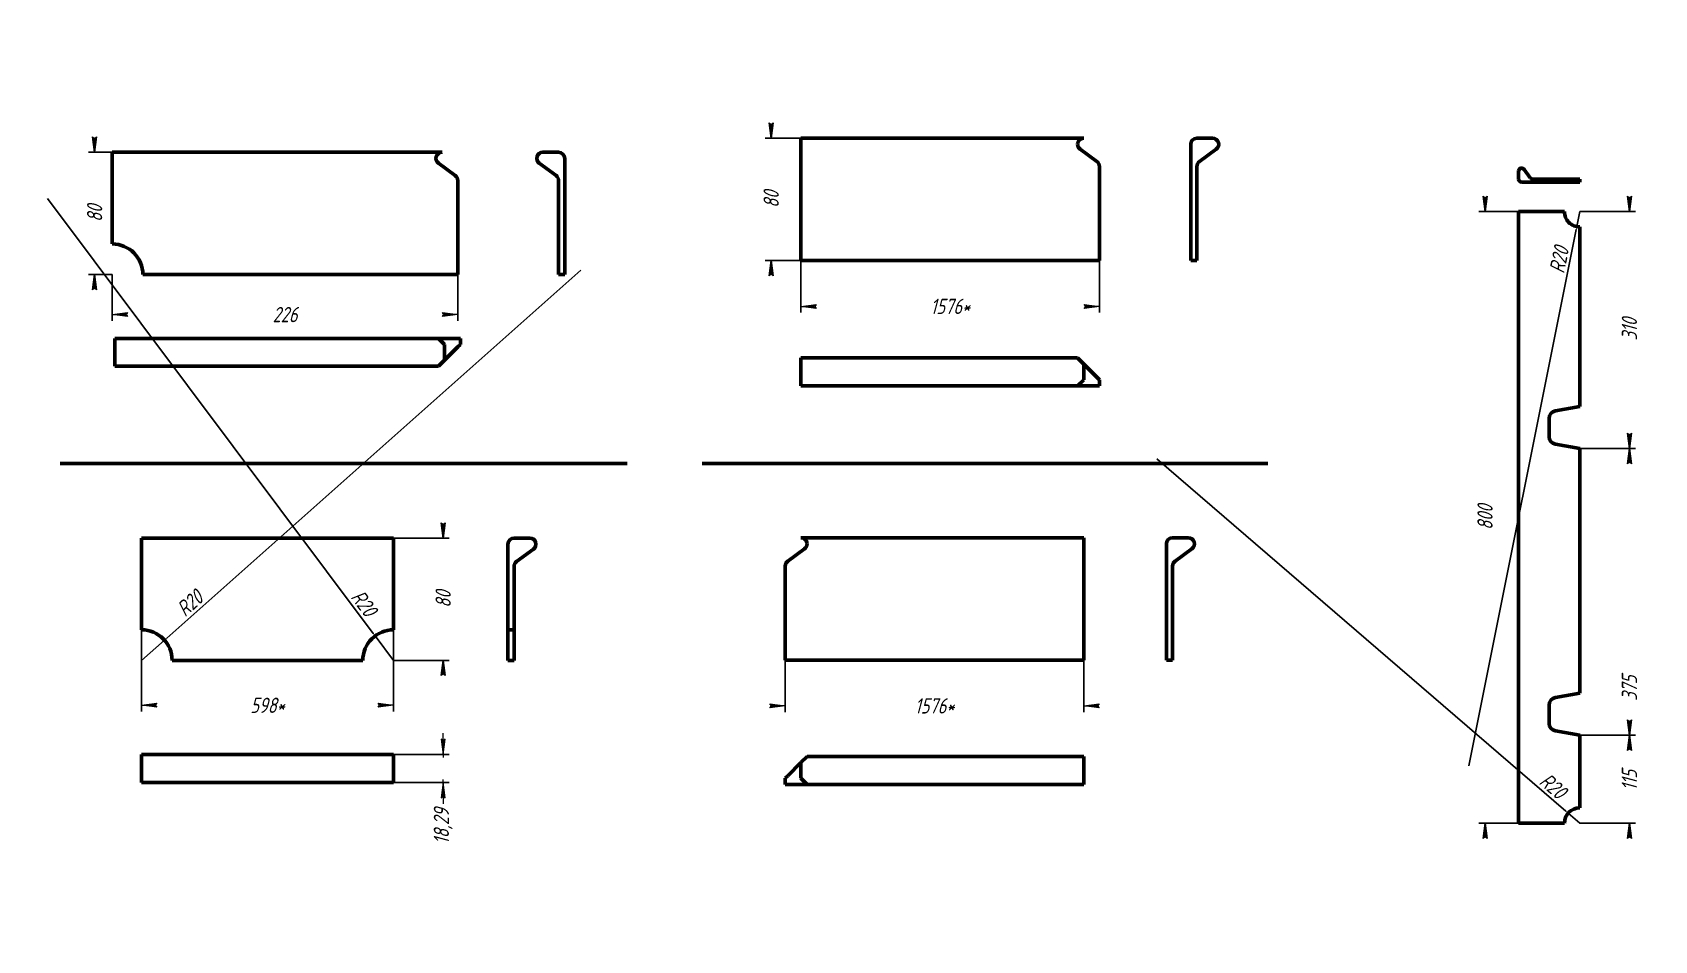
# Model space of a CAD drawing. Header units: millimetres. Extents: x 0 to 7350, y -239 to 297.
# Drawn here: x 3161 to 3691, y 0 to 297 of the extents above; entities that cross this region are included whole.
import ezdxf

# ---------------------------------------------------------------- set-up
doc = ezdxf.new("R2010")
doc.units = ezdxf.units.MM
doc.linetypes.add('K5LT_BASIC', pattern=[0])
doc.linetypes.add('K5LT_THIN', pattern=[0])
doc.layers.add('Системный слой', color=7, linetype='Continuous')
doc.layers.add('Системный слой (1)', color=7, linetype='Continuous', true_color=0x909090)
doc.styles.add('KDIMTEXTSTYLE', font='GOST_AU.SHX', dxfattribs={"width": 0.96, "oblique": 15, "height": 5})
doc.dimstyles.new('KDIMSTYLE (0.25)', dxfattribs={"dimtxt": 5, "dimasz": 1, "dimexe": 2, "dimexo": 0, "dimgap": 1, "dimtad": 1, "dimlfac": 4, "dimtxsty": 'KDIMTEXTSTYLE', "dimsah": 1, "dimcen": 0, "dimdle": 1, "dimadec": 0, "dimazin": 0, "dimtfac": 0.667, "dimtmove": 0, "dimatfit": 3, "dimfxl": 1, "dimtvp": 1, "dimtolj": 1, "dimtzin": 0, "dimarcsym": 0})
doc.dimstyles.new('KDIMSTYLE (0.50)', dxfattribs={"dimtxt": 5, "dimasz": 1, "dimexe": 2, "dimexo": 0, "dimgap": 1, "dimtad": 1, "dimlfac": 2, "dimtxsty": 'KDIMTEXTSTYLE', "dimsah": 1, "dimcen": 0, "dimdle": 1, "dimadec": 0, "dimazin": 0, "dimtfac": 0.667, "dimtmove": 0, "dimatfit": 3, "dimfxl": 1, "dimtvp": 1, "dimtolj": 1, "dimtzin": 0, "dimarcsym": 0})

# ---------------------------------------------------------------- blocks, each defined once
blk = doc.blocks.new('KDIMARROW_01')
at = {"layer": 'Системный слой'}
blk.add_hatch(color=0, dxfattribs=at).paths.add_polyline_path([(0, 0), (-5, 0.658262491226197), (-4.5, 5.51091059616309e-16), (-5, -0.6582624912261956)])
at = {"layer": 'Системный слой', "color": 0, "linetype": 'K5LT_THIN', "lineweight": 18}
for p, q in [((-4.5, 5.51091059616309e-16), (-5, 0.658262491226197)), ((-5, 0.658262491226197), (0, 0)), ((0, 0), (-5, -0.6582624912261956)), ((-5, -0.6582624912261956), (-4.5, 5.51091059616309e-16))]:
    blk.add_line(p, q, dxfattribs=at)
at = {"layer": 'Системный слой (1)', "color": 0, "linetype": 'K5LT_THIN', "lineweight": 18}
blk.add_line((0, 0), (-1, 0), dxfattribs=at)
blk = doc.blocks.new('KDIMARROW_02')
at = {"layer": 'Системный слой'}
blk.add_hatch(color=0, dxfattribs=at).paths.add_polyline_path([(4.5, -5.51091059616309e-16), (5, 0.6582624912261956), (0, 0), (5, -0.658262491226197)])
at = {"layer": 'Системный слой', "color": 0, "linetype": 'K5LT_THIN', "lineweight": 18}
for p, q in [((5, 0.6582624912261956), (0, 0)), ((0, 0), (5, -0.658262491226197)), ((0, 0), (7, -8.572527594031472e-16)), ((4.5, -5.51091059616309e-16), (5, 0.6582624912261956)), ((5, -0.658262491226197), (4.5, -5.51091059616309e-16))]:
    blk.add_line(p, q, dxfattribs=at)
at = {"layer": 'Системный слой (1)', "color": 0, "linetype": 'K5LT_THIN', "lineweight": 18}
blk.add_line((0, 0), (-1, 0), dxfattribs=at)

msp = doc.modelspace()

# ---------------------------------------------------------------- linework, layer by layer
at = {"layer": 'Системный слой (1)', "color": 5, "linetype": 'K5LT_BASIC', "lineweight": 60, "true_color": 0x0000ff}
for p, q in [((3412.158054058219, 260.4108506912091), (3412.158054058219, 262.4108506912091)), ((3504.675305714085, 262.4108506912091), (3412.158054058219, 262.4108506912091)), ((3412.158054058219, 222.4108506912091), (3412.158054058219, 260.4108506912091)), ((3539.67530571405, 260.4108506912091), (3539.67530571405, 258.795769605267)), ((3541.67530571405, 262.4108506912091), (3546.819814021596, 262.4108506912091)), ((3294.737981465499, 257.8127098591721), (3186.882489773112, 257.8127098591721)), ((3186.882489773112, 257.8127098591721), (3186.882489773112, 254.1976287731874)), ((3332.88248977308, 257.8127098591721), (3327.737981465533, 257.8127098591721)), ((3334.88248977308, 255.8127098591721), (3334.88248977308, 254.1976287732297)), ((3503.49568158509, 258.795769605267), (3508.999438150637, 254.7759317772221)), ((3539.67530571405, 258.795769605267), (3539.67530571405, 254.7759317772221)), ((3539.67530571405, 254.7759317772221), (3539.67530571405, 253.1608506912519)), ((3542.495681585061, 254.7759317771939), (3547.999438150586, 258.7957696052244)), ((3186.882489773112, 254.1976287731874), (3186.882489773112, 250.1777909451569)), ((3186.882489773112, 250.1777909451569), (3186.882489773112, 248.5627098591721)), ((3299.062113902185, 250.1777909451569), (3293.558357336682, 254.1976287731874)), ((3332.062113902069, 250.1777909451569), (3326.558357336544, 254.1976287731874)), ((3334.88248977308, 254.1976287732297), (3334.88248977308, 250.1777909452277)), ((3334.88248977308, 250.1777909452277), (3334.88248977308, 248.5627098592146)), ((3509.819814021625, 253.1608506912519), (3509.819814021637, 222.4108506912091)), ((3539.67530571405, 253.1608506912519), (3539.67530571405, 222.4108506912091)), ((3541.67530571405, 222.4108506912091), (3541.67530571405, 253.1608506912091)), ((3646.905516797059, 251.6275896999002), (3646.905516797059, 249.0553355461272)), ((3646.905516797059, 251.6275896999002), (3646.905516797059, 249.0553355461272)), ((3646.905516797059, 251.6275896999002), (3646.905516797059, 249.0553355461272)), ((3646.905516797059, 251.6275896999002), (3646.905516797059, 249.0553355461272)), ((3646.905516797059, 251.6275896999002), (3646.905516797059, 249.0553355461272)), ((3646.905516797059, 251.6275896999002), (3646.905516797059, 249.0553355461272)), ((3646.905516797059, 251.6275896999002), (3646.905516797059, 249.0553355461272)), ((3646.905516797059, 251.6275896999002), (3646.905516797059, 249.0553355461272)), ((3646.905516797059, 251.6275896999002), (3646.905516797059, 249.0553355461272)), ((3646.905516797059, 251.6275896999002), (3646.905516797059, 249.0553355461272)), ((3646.905516797059, 251.6275896999002), (3646.905516797059, 249.0553355461272)), ((3646.905516797059, 251.6275896999002), (3646.905516797059, 249.0553355461272)), ((3650.722976254066, 249.4655234816325), (3648.713057340051, 252.2174017643949)), ((3650.722976254066, 249.4655234816325), (3648.713057340051, 252.2174017643949)), ((3650.722976254066, 249.4655234816325), (3648.713057340051, 252.2174017643949)), ((3650.722976254066, 249.4655234816325), (3648.713057340051, 252.2174017643949)), ((3650.722976254066, 249.4655234816325), (3648.713057340051, 252.2174017643949)), ((3650.722976254066, 249.4655234816325), (3648.713057340051, 252.2174017643949)), ((3650.722976254066, 249.4655234816325), (3648.713057340051, 252.2174017643949)), ((3650.722976254066, 249.4655234816325), (3648.713057340051, 252.2174017643949)), ((3650.722976254066, 249.4655234816325), (3648.713057340051, 252.2174017643949)), ((3650.722976254066, 249.4655234816325), (3648.713057340051, 252.2174017643949)), ((3650.722976254066, 249.4655234816325), (3648.713057340051, 252.2174017643949)), ((3650.722976254066, 249.4655234816325), (3648.713057340051, 252.2174017643949)), ((3186.882489773112, 248.5627098591721), (3186.882489773112, 227.8127098591726)), ((3299.8824897731, 217.8127098591721), (3299.882489773108, 248.5627098591721)), ((3332.88248977308, 217.8127098591721), (3332.88248977308, 248.5627098591721)), ((3334.88248977308, 248.5627098592146), (3334.88248977308, 217.8127098591721)), ((3647.90551679708, 248.0553355461272), (3661.905516797078, 248.0553355461272)), ((3647.90551679708, 248.0553355461272), (3661.905516797078, 248.0553355461272)), ((3647.90551679708, 248.0553355461272), (3661.905516797078, 248.0553355461272)), ((3647.90551679708, 248.0553355461272), (3661.905516797078, 248.0553355461272)), ((3647.90551679708, 248.0553355461272), (3661.905516797078, 248.0553355461272)), ((3647.90551679708, 248.0553355461272), (3661.905516797078, 248.0553355461272)), ((3647.90551679708, 248.0553355461272), (3661.905516797078, 248.0553355461272)), ((3647.90551679708, 248.0553355461272), (3661.905516797078, 248.0553355461272)), ((3647.90551679708, 248.0553355461272), (3661.905516797078, 248.0553355461272)), ((3647.90551679708, 248.0553355461272), (3661.905516797078, 248.0553355461272)), ((3647.90551679708, 248.0553355461272), (3661.905516797078, 248.0553355461272)), ((3647.90551679708, 248.0553355461272), (3661.905516797078, 248.0553355461272)), ((3661.905516797078, 249.055335546127), (3651.530516797059, 249.0553355461272)), ((3661.905516797078, 249.055335546127), (3651.530516797059, 249.0553355461272)), ((3661.905516797078, 249.055335546127), (3651.530516797059, 249.0553355461272)), ((3661.905516797078, 249.055335546127), (3651.530516797059, 249.0553355461272)), ((3661.905516797078, 249.055335546127), (3651.530516797059, 249.0553355461272)), ((3661.905516797078, 249.055335546127), (3651.530516797059, 249.0553355461272)), ((3661.905516797078, 249.055335546127), (3651.530516797059, 249.0553355461272)), ((3661.905516797078, 249.055335546127), (3651.530516797059, 249.0553355461272)), ((3661.905516797078, 249.055335546127), (3651.530516797059, 249.0553355461272)), ((3661.905516797078, 249.055335546127), (3651.530516797059, 249.0553355461272)), ((3661.905516797078, 249.055335546127), (3651.530516797059, 249.0553355461272)), ((3661.905516797078, 249.055335546127), (3651.530516797059, 249.0553355461272)), ((3661.905516797078, 248.0553355461272), (3661.905516797078, 249.055335546127)), ((3666.905516797078, 249.055335546127), (3661.905516797078, 249.055335546127)), ((3661.905516797078, 248.0553355461272), (3661.905516797078, 249.055335546127)), ((3666.905516797078, 249.055335546127), (3661.905516797078, 249.055335546127)), ((3661.905516797078, 248.0553355461272), (3661.905516797078, 249.055335546127)), ((3666.905516797078, 249.055335546127), (3661.905516797078, 249.055335546127)), ((3661.905516797078, 248.0553355461272), (3661.905516797078, 249.055335546127)), ((3666.905516797078, 249.055335546127), (3661.905516797078, 249.055335546127)), ((3661.905516797078, 248.0553355461272), (3661.905516797078, 249.055335546127)), ((3666.905516797078, 249.055335546127), (3661.905516797078, 249.055335546127)), ((3661.905516797078, 248.0553355461272), (3661.905516797078, 249.055335546127)), ((3666.905516797078, 249.055335546127), (3661.905516797078, 249.055335546127)), ((3661.905516797078, 248.0553355461272), (3661.905516797078, 249.055335546127)), ((3666.905516797078, 249.055335546127), (3661.905516797078, 249.055335546127)), ((3661.905516797078, 248.0553355461272), (3661.905516797078, 249.055335546127)), ((3666.905516797078, 249.055335546127), (3661.905516797078, 249.055335546127)), ((3661.905516797078, 248.0553355461272), (3661.905516797078, 249.055335546127)), ((3666.905516797078, 249.055335546127), (3661.905516797078, 249.055335546127)), ((3661.905516797078, 248.0553355461272), (3661.905516797078, 249.055335546127)), ((3666.905516797078, 249.055335546127), (3661.905516797078, 249.055335546127)), ((3661.905516797078, 248.0553355461272), (3661.905516797078, 249.055335546127)), ((3666.905516797078, 249.055335546127), (3661.905516797078, 249.055335546127)), ((3661.905516797078, 248.0553355461272), (3661.905516797078, 249.055335546127)), ((3666.905516797078, 249.055335546127), (3661.905516797078, 249.055335546127)), ((3661.905516797078, 248.0553355461272), (3666.905516797078, 248.0553355461271)), ((3661.905516797078, 248.0553355461272), (3666.905516797078, 248.0553355461271)), ((3661.905516797078, 248.0553355461272), (3666.905516797078, 248.0553355461271)), ((3661.905516797078, 248.0553355461272), (3666.905516797078, 248.0553355461271)), ((3661.905516797078, 248.0553355461272), (3666.905516797078, 248.0553355461271)), ((3661.905516797078, 248.0553355461272), (3666.905516797078, 248.0553355461271)), ((3661.905516797078, 248.0553355461272), (3666.905516797078, 248.0553355461271)), ((3661.905516797078, 248.0553355461272), (3666.905516797078, 248.0553355461271)), ((3661.905516797078, 248.0553355461272), (3666.905516797078, 248.0553355461271)), ((3661.905516797078, 248.0553355461272), (3666.905516797078, 248.0553355461271)), ((3661.905516797078, 248.0553355461272), (3666.905516797078, 248.0553355461271)), ((3661.905516797078, 248.0553355461272), (3666.905516797078, 248.0553355461271)), ((3666.905516797078, 248.0553355461271), (3666.905516797078, 249.055335546127)), ((3666.905516797078, 248.0553355461271), (3666.905516797078, 249.055335546127)), ((3666.905516797078, 248.0553355461271), (3666.905516797078, 249.055335546127)), ((3666.905516797078, 248.0553355461271), (3666.905516797078, 249.055335546127)), ((3666.905516797078, 248.0553355461271), (3666.905516797078, 249.055335546127)), ((3666.905516797078, 248.0553355461271), (3666.905516797078, 249.055335546127)), ((3666.905516797078, 248.0553355461271), (3666.905516797078, 249.055335546127)), ((3666.905516797078, 248.0553355461271), (3666.905516797078, 249.055335546127)), ((3666.905516797078, 248.0553355461271), (3666.905516797078, 249.055335546127)), ((3666.905516797078, 248.0553355461271), (3666.905516797078, 249.055335546127)), ((3666.905516797078, 248.0553355461271), (3666.905516797078, 249.055335546127)), ((3666.905516797078, 248.0553355461271), (3666.905516797078, 249.055335546127)), ((3646.905516797057, 238.4108506912289), (3661.905516797076, 238.4108506912304)), ((3646.905516797057, 38.41085069122894), (3646.905516797057, 238.4108506912289)), ((3666.905516797076, 233.4108506912289), (3666.905516797076, 174.6608506912289)), ((3299.8824897731, 217.8127098591721), (3196.882489773112, 217.8127098591721)), ((3334.88248977308, 217.8127098591721), (3332.88248977308, 217.8127098591721)), ((3509.819814021637, 222.4108506912091), (3412.158054058219, 222.4108506912091)), ((3539.67530571405, 222.4108506912091), (3541.67530571405, 222.4108506912091)), ((3187.737981465533, 196.9572181666883), (3187.737981465533, 194.9572181666883)), ((3293.59347315791, 196.9572181666882), (3187.737981465533, 196.9572181666883)), ((3293.59347315791, 196.9572181666882), (3294.413849028994, 196.9572181666882)), ((3295.59347315797, 194.9572181666883), (3293.59347315791, 196.9572181666882)), ((3294.413849028994, 196.9572181666882), (3299.917605594493, 196.9572181666882)), ((3299.917605594493, 196.9572181666882), (3300.73798146553, 196.9572181666882)), ((3300.73798146553, 196.9572181666882), (3300.73798146553, 194.9572181666883)), ((3187.737981465533, 194.9572181666883), (3187.737981465533, 189.8127098591422)), ((3295.59347315797, 194.9572181666883), (3295.59347315792, 189.8127098591422)), ((3299.917605594606, 194.1368422956779), (3295.59347315792, 189.8127098591422)), ((3300.73798146553, 194.9572181666883), (3299.917605594606, 194.1368422956779)), ((3187.737981465533, 189.8127098591422), (3187.737981465533, 187.8127098591422)), ((3293.59347315549, 187.8127098591422), (3187.737981465533, 187.8127098591422)), ((3293.593473157984, 187.8127098591422), (3295.59347315792, 189.8127098591422)), ((3502.675305711684, 190.5498807591191), (3412.158054058219, 190.549880759119)), ((3412.158054058219, 188.549880759119), (3412.158054058219, 190.549880759119)), ((3412.158054058219, 183.4053724515728), (3412.158054058219, 188.549880759119)), ((3502.6753057141, 190.5498807591191), (3504.675305714066, 188.5498807591191)), ((3504.675305714098, 183.4053724515729), (3504.675305714066, 188.5498807591191)), ((3508.999438150649, 184.2257483225834), (3504.675305714066, 188.5498807591191)), ((3412.158054058219, 181.4053724515729), (3412.158054058219, 183.4053724515728)), ((3502.675305714056, 181.4053724515729), (3412.158054058219, 181.4053724515729)), ((3504.675305714098, 183.4053724515729), (3502.675305714056, 181.4053724515729)), ((3502.675305714056, 181.4053724515729), (3503.495681585102, 181.4053724515729)), ((3503.495681585102, 181.4053724515729), (3508.999438150649, 181.405372451573)), ((3509.819814021637, 183.4053724515729), (3508.999438150649, 184.2257483225834)), ((3508.999438150649, 181.405372451573), (3509.819814021637, 181.4053724515729)), ((3509.819814021637, 181.4053724515729), (3509.819814021637, 183.4053724515729)), ((3656.905516797076, 164.7858506912289), (3656.905516797076, 170.7858506912289)), ((3656.905516797076, 164.7858506912289), (3656.905516797076, 170.7858506912289)), ((3656.905516797076, 164.7858506912289), (3656.905516797076, 170.7858506912289)), ((3656.905516797076, 164.7858506912289), (3656.905516797076, 170.7858506912289)), ((3656.905516797076, 164.7858506912289), (3656.905516797076, 170.7858506912289)), ((3656.905516797076, 164.7858506912289), (3656.905516797076, 170.7858506912289)), ((3656.905516797076, 164.7858506912289), (3656.905516797076, 170.7858506912289)), ((3656.905516797076, 164.7858506912289), (3656.905516797076, 170.7858506912289)), ((3656.905516797076, 164.7858506912289), (3656.905516797076, 170.7858506912289)), ((3656.905516797076, 164.7858506912289), (3656.905516797076, 170.7858506912289)), ((3656.905516797076, 164.7858506912289), (3656.905516797076, 170.7858506912289)), ((3656.905516797076, 164.7858506912289), (3656.905516797076, 170.7858506912289)), ((3658.967191745314, 173.2471249849632), (3666.905516797076, 174.6608506912289)), ((3658.967191745314, 173.2471249849632), (3666.905516797076, 174.6608506912289)), ((3658.967191745314, 173.2471249849632), (3666.905516797076, 174.6608506912289)), ((3658.967191745314, 173.2471249849632), (3666.905516797076, 174.6608506912289)), ((3658.967191745314, 173.2471249849632), (3666.905516797076, 174.6608506912289)), ((3658.967191745314, 173.2471249849632), (3666.905516797076, 174.6608506912289)), ((3658.967191745314, 173.2471249849632), (3666.905516797076, 174.6608506912289)), ((3658.967191745314, 173.2471249849632), (3666.905516797076, 174.6608506912289)), ((3658.967191745314, 173.2471249849632), (3666.905516797076, 174.6608506912289)), ((3658.967191745314, 173.2471249849632), (3666.905516797076, 174.6608506912289)), ((3658.967191745314, 173.2471249849632), (3666.905516797076, 174.6608506912289)), ((3658.967191745314, 173.2471249849632), (3666.905516797076, 174.6608506912289)), ((3666.905516797076, 160.9108506912289), (3658.967191745314, 162.3245763974947)), ((3666.905516797076, 160.9108506912289), (3658.967191745314, 162.3245763974947)), ((3666.905516797076, 160.9108506912289), (3658.967191745314, 162.3245763974947)), ((3666.905516797076, 160.9108506912289), (3658.967191745314, 162.3245763974947)), ((3666.905516797076, 160.9108506912289), (3658.967191745314, 162.3245763974947)), ((3666.905516797076, 160.9108506912289), (3658.967191745314, 162.3245763974947)), ((3666.905516797076, 160.9108506912289), (3658.967191745314, 162.3245763974947)), ((3666.905516797076, 160.9108506912289), (3658.967191745314, 162.3245763974947)), ((3666.905516797076, 160.9108506912289), (3658.967191745314, 162.3245763974947)), ((3666.905516797076, 160.9108506912289), (3658.967191745314, 162.3245763974947)), ((3666.905516797076, 160.9108506912289), (3658.967191745314, 162.3245763974947)), ((3666.905516797076, 160.9108506912289), (3658.967191745314, 162.3245763974947)), ((3666.905516797076, 160.9108506912289), (3666.905516797076, 80.91085069122889)), ((3169.850290533484, 155.9919885465558), (3355.350290533484, 155.9919885465558)), ((3379.850290533484, 155.9919885465558), (3564.850290533484, 155.9919885465558)), ((3196.454743926882, 129.6380451588029), (3196.454743926882, 131.6380451588029)), ((3278.841143473641, 131.6380451588029), (3196.454743926882, 131.6380451588029)), ((3196.454743926882, 101.6380451588026), (3196.454743926882, 129.6380451588029)), ((3278.841143473641, 131.6380451588029), (3278.841143473641, 129.6380451588028)), ((3278.841143473641, 129.6380451588028), (3278.841143473641, 101.6380451588028)), ((3316.310235619336, 129.6380451588029), (3316.310235619336, 101.6380451588028)), ((3323.454743926882, 131.6380451588029), (3318.310235619336, 131.6380451588029)), ((3319.130611490346, 124.0031262447876), (3324.634368055871, 128.0229640728181)), ((3413.337678187215, 128.1289543117743), (3407.833921621668, 124.1091164837295)), ((3412.158054058219, 131.7440353977165), (3504.675305714086, 131.7440353977165)), ((3504.675305714086, 129.7440353977165), (3504.675305714086, 131.7440353977165)), ((3504.675305714086, 91.74403539771646), (3504.675305714086, 129.7440353977165)), ((3531.735363082243, 129.7440353977165), (3531.735363082243, 128.1289543117743)), ((3531.735363082243, 128.1289543117743), (3531.735363082243, 124.1091164837295)), ((3533.735363082243, 131.7440353977165), (3538.879871389789, 131.7440353977165)), ((3534.555738953253, 124.1091164837012), (3540.059495518778, 128.1289543117317)), ((3318.310235619335, 101.6380451588027), (3318.310235619336, 122.3880451588029)), ((3407.013545750679, 122.4940353977593), (3407.013545750668, 91.74403539771646)), ((3531.735363082243, 124.1091164837295), (3531.735363082243, 122.4940353977593)), ((3531.735363082243, 122.4940353977593), (3531.735363082243, 91.74403539771646)), ((3533.735363082243, 91.74403539771646), (3533.735363082243, 122.4940353977164)), ((3316.310235619336, 101.6380451588028), (3318.310235619335, 101.6380451588027)), ((3316.310235619336, 91.63804515880321), (3316.310235619336, 101.6380451588028)), ((3318.310235619335, 101.6380451588027), (3318.310235619335, 91.63804515880322)), ((3268.841143473641, 91.63804515880318), (3206.454743926883, 91.63804515880288)), ((3318.310235619335, 91.63804515880322), (3316.310235619336, 91.63804515880321)), ((3407.013545750668, 91.74403539771646), (3504.675305714086, 91.74403539771646)), ((3531.735363082243, 91.74403539771646), (3533.735363082243, 91.74403539771646)), ((3658.967191745313, 79.49712498496314), (3666.905516797076, 80.91085069122889)), ((3658.967191745313, 79.49712498496314), (3666.905516797076, 80.91085069122889)), ((3658.967191745313, 79.49712498496314), (3666.905516797076, 80.91085069122889)), ((3658.967191745313, 79.49712498496314), (3666.905516797076, 80.91085069122889)), ((3658.967191745313, 79.49712498496314), (3666.905516797076, 80.91085069122889)), ((3658.967191745313, 79.49712498496314), (3666.905516797076, 80.91085069122889)), ((3658.967191745313, 79.49712498496314), (3666.905516797076, 80.91085069122889)), ((3658.967191745313, 79.49712498496314), (3666.905516797076, 80.91085069122889)), ((3658.967191745313, 79.49712498496314), (3666.905516797076, 80.91085069122889)), ((3658.967191745313, 79.49712498496314), (3666.905516797076, 80.91085069122889)), ((3658.967191745313, 79.49712498496314), (3666.905516797076, 80.91085069122889)), ((3658.967191745313, 79.49712498496314), (3666.905516797076, 80.91085069122889)), ((3656.905516797076, 71.03585069122886), (3656.905516797076, 77.03585069122886)), ((3656.905516797076, 71.03585069122886), (3656.905516797076, 77.03585069122886)), ((3656.905516797076, 71.03585069122886), (3656.905516797076, 77.03585069122886)), ((3656.905516797076, 71.03585069122886), (3656.905516797076, 77.03585069122886)), ((3656.905516797076, 71.03585069122886), (3656.905516797076, 77.03585069122886)), ((3656.905516797076, 71.03585069122886), (3656.905516797076, 77.03585069122886)), ((3656.905516797076, 71.03585069122886), (3656.905516797076, 77.03585069122886)), ((3656.905516797076, 71.03585069122886), (3656.905516797076, 77.03585069122886)), ((3656.905516797076, 71.03585069122886), (3656.905516797076, 77.03585069122886)), ((3656.905516797076, 71.03585069122886), (3656.905516797076, 77.03585069122886)), ((3656.905516797076, 71.03585069122886), (3656.905516797076, 77.03585069122886)), ((3656.905516797076, 71.03585069122886), (3656.905516797076, 77.03585069122886)), ((3666.905516797076, 67.16085069122889), (3658.967191745313, 68.57457639749458)), ((3666.905516797076, 67.16085069122889), (3658.967191745313, 68.57457639749458)), ((3666.905516797076, 67.16085069122889), (3658.967191745313, 68.57457639749458)), ((3666.905516797076, 67.16085069122889), (3658.967191745313, 68.57457639749458)), ((3666.905516797076, 67.16085069122889), (3658.967191745313, 68.57457639749458)), ((3666.905516797076, 67.16085069122889), (3658.967191745313, 68.57457639749458)), ((3666.905516797076, 67.16085069122889), (3658.967191745313, 68.57457639749458)), ((3666.905516797076, 67.16085069122889), (3658.967191745313, 68.57457639749458)), ((3666.905516797076, 67.16085069122889), (3658.967191745313, 68.57457639749458)), ((3666.905516797076, 67.16085069122889), (3658.967191745313, 68.57457639749458)), ((3666.905516797076, 67.16085069122889), (3658.967191745313, 68.57457639749458)), ((3666.905516797076, 67.16085069122889), (3658.967191745313, 68.57457639749458)), ((3666.905516797076, 67.16085069122889), (3666.905516797076, 43.41085069122889)), ((3278.841143473642, 60.82681185388481), (3196.454743926882, 60.82681185388481)), ((3196.454743926882, 58.82681185388481), (3196.454743926882, 60.82681185388481)), ((3196.454743926882, 53.68230354633874), (3196.454743926882, 58.82681185388481)), ((3278.841143473642, 60.82681185388481), (3278.841143473642, 58.82681185388481)), ((3278.841143473642, 58.82681185388481), (3278.841143473642, 53.68230354633874)), ((3414.158054058205, 60.20102907335595), (3412.15805405852, 58.20102907307472)), ((3414.158054060621, 60.20102907335595), (3504.675305714086, 60.20102908608328)), ((3504.675305714367, 58.20102908608328), (3504.675305714086, 60.20102908608328)), ((3196.454743926882, 51.68230354633874), (3196.454743926882, 53.68230354633874)), ((3278.841143473642, 53.68230354633874), (3278.841143473642, 51.68230354633874)), ((3407.013545751673, 53.05652076480519), (3407.833921622546, 53.87689663593102)), ((3407.833921622546, 53.87689663593102), (3412.15805405852, 58.20102907307472)), ((3412.158054059212, 53.05652076552855), (3412.15805405852, 58.20102907307472)), ((3504.675305715091, 53.05652077853711), (3504.675305714367, 58.20102908608328)), ((3278.841143473642, 51.68230354633874), (3196.454743926882, 51.68230354633874)), ((3407.013545751954, 51.05652076480519), (3407.013545751673, 53.05652076480519)), ((3407.833921622942, 51.05652076492066), (3407.013545751954, 51.05652076480519)), ((3413.337678188489, 51.05652076569442), (3407.833921622942, 51.05652076492066)), ((3412.158054059212, 53.05652076552855), (3414.158054059535, 51.05652076580978)), ((3414.158054059535, 51.05652076580978), (3413.337678188489, 51.05652076569442)), ((3414.158054059535, 51.05652076580978), (3504.675305715372, 51.05652077853722)), ((3504.675305715372, 51.05652077853722), (3504.675305715091, 53.05652077853711)), ((3661.905516797076, 38.41085069122892), (3646.905516797057, 38.41085069122894))]:
    msp.add_line(p, q, dxfattribs=at)
for centre, radius, start, end in [((3504.67530571408, 260.4108506912518), 2.000000000000029, 89.99999999860361, 180), ((3504.675305714088, 260.4108506912518), 2.000000000000029, 180, 233.856327136509), ((3541.67530571405, 260.4108506912091), 2.000000000000002, 90, 180), ((3546.819814021596, 260.4108506912091), 2.000000000000002, 306.1436728622679, 90), ((3294.737981465562, 255.8127098592144), 2.000000000000002, 90.00000000183037, 233.8563271409717), ((3327.737981465533, 255.8127098591721), 2.000000000000002, 90.00000000000045, 233.856327137734), ((3332.88248977308, 255.8127098591721), 2.000000000000002, 0, 90), ((3507.819814021625, 253.1608506912517), 1.999999999999975, 0, 53.85632713698558), ((3543.67530571405, 253.1608506912091), 2.000000000000002, 126.1436728622674, 180), ((3297.882489773108, 248.5627098592144), 1.999999999999974, 0, 53.8563271362279), ((3330.88248977308, 248.5627098591721), 2.000000000000002, 0, 53.85632713773212), ((3647.905516797059, 251.6275896999002), 1.000000000000001, 36.14367286225627, 179.9999999999966), ((3647.905516797059, 251.6275896999002), 1.000000000000001, 36.14367286225627, 179.9999999999966), ((3647.905516797059, 251.6275896999002), 1.000000000000001, 36.14367286225627, 179.9999999999966), ((3647.905516797059, 251.6275896999002), 1.000000000000001, 36.14367286225627, 179.9999999999966), ((3647.905516797059, 251.6275896999002), 1.000000000000001, 36.14367286225627, 179.9999999999966), ((3647.905516797059, 251.6275896999002), 1.000000000000001, 36.14367286225627, 179.9999999999966), ((3647.905516797059, 251.6275896999002), 1.000000000000001, 36.14367286225627, 179.9999999999966), ((3647.905516797059, 251.6275896999002), 1.000000000000001, 36.14367286225627, 179.9999999999966), ((3647.905516797059, 251.6275896999002), 1.000000000000001, 36.14367286225627, 179.9999999999966), ((3647.905516797059, 251.6275896999002), 1.000000000000001, 36.14367286225627, 179.9999999999966), ((3647.905516797059, 251.6275896999002), 1.000000000000001, 36.14367286225627, 179.9999999999966), ((3647.905516797059, 251.6275896999002), 1.000000000000001, 36.14367286225627, 179.9999999999966), ((3651.530516797059, 250.0553355461272), 1.000000000000001, 216.1436728622703, 270), ((3651.530516797059, 250.0553355461272), 1.000000000000001, 216.1436728622703, 270), ((3651.530516797059, 250.0553355461272), 1.000000000000001, 216.1436728622703, 270), ((3651.530516797059, 250.0553355461272), 1.000000000000001, 216.1436728622703, 270), ((3651.530516797059, 250.0553355461272), 1.000000000000001, 216.1436728622703, 270), ((3651.530516797059, 250.0553355461272), 1.000000000000001, 216.1436728622703, 270), ((3651.530516797059, 250.0553355461272), 1.000000000000001, 216.1436728622703, 270), ((3651.530516797059, 250.0553355461272), 1.000000000000001, 216.1436728622703, 270), ((3651.530516797059, 250.0553355461272), 1.000000000000001, 216.1436728622703, 270), ((3651.530516797059, 250.0553355461272), 1.000000000000001, 216.1436728622703, 270), ((3651.530516797059, 250.0553355461272), 1.000000000000001, 216.1436728622703, 270), ((3651.530516797059, 250.0553355461272), 1.000000000000001, 216.1436728622703, 270), ((3647.905516797059, 249.0553355461272), 1.000000000000001, 180, 270), ((3647.905516797059, 249.0553355461272), 1.000000000000001, 180, 270), ((3647.905516797059, 249.0553355461272), 1.000000000000001, 180, 270), ((3647.905516797059, 249.0553355461272), 1.000000000000001, 180, 270), ((3647.905516797059, 249.0553355461272), 1.000000000000001, 180, 270), ((3647.905516797059, 249.0553355461272), 1.000000000000001, 180, 270), ((3647.905516797059, 249.0553355461272), 1.000000000000001, 180, 270), ((3647.905516797059, 249.0553355461272), 1.000000000000001, 180, 270), ((3647.905516797059, 249.0553355461272), 1.000000000000001, 180, 270), ((3647.905516797059, 249.0553355461272), 1.000000000000001, 180, 270), ((3647.905516797059, 249.0553355461272), 1.000000000000001, 180, 270), ((3647.905516797059, 249.0553355461272), 1.000000000000001, 180, 270), ((3666.905516797076, 238.4108506912289), 5.000000000000004, 179.9999999999837, 269.9999999999998), ((3666.905516797076, 238.4108506912289), 5.000000000000004, 179.9999999999837, 269.9999999999998), ((3666.905516797076, 238.4108506912289), 5.000000000000004, 179.9999999999837, 269.9999999999998), ((3666.905516797076, 238.4108506912289), 5.000000000000004, 179.9999999999837, 269.9999999999998), ((3666.905516797076, 238.4108506912289), 5.000000000000004, 179.9999999999837, 269.9999999999998), ((3666.905516797076, 238.4108506912289), 5.000000000000004, 179.9999999999837, 269.9999999999998), ((3666.905516797076, 238.4108506912289), 5.000000000000004, 179.9999999999837, 269.9999999999998), ((3666.905516797076, 238.4108506912289), 5.000000000000004, 179.9999999999837, 269.9999999999998), ((3666.905516797076, 238.4108506912289), 5.000000000000004, 179.9999999999837, 269.9999999999998), ((3666.905516797076, 238.4108506912289), 5.000000000000004, 179.9999999999837, 269.9999999999998), ((3666.905516797076, 238.4108506912289), 5.000000000000004, 179.9999999999837, 269.9999999999998), ((3666.905516797076, 238.4108506912289), 5.000000000000004, 179.9999999999837, 269.9999999999998), ((3186.882489773109, 217.8127098591726), 10, 0, 90), ((3659.405516797076, 170.7858506912289), 2.500000000000001, 100.0978638395337, 179.9999999999998), ((3659.405516797076, 170.7858506912289), 2.500000000000001, 100.0978638395337, 179.9999999999998), ((3659.405516797076, 170.7858506912289), 2.500000000000001, 100.0978638395337, 179.9999999999998), ((3659.405516797076, 170.7858506912289), 2.500000000000001, 100.0978638395337, 179.9999999999998), ((3659.405516797076, 170.7858506912289), 2.500000000000001, 100.0978638395337, 179.9999999999998), ((3659.405516797076, 170.7858506912289), 2.500000000000001, 100.0978638395337, 179.9999999999998), ((3659.405516797076, 170.7858506912289), 2.500000000000001, 100.0978638395337, 179.9999999999998), ((3659.405516797076, 170.7858506912289), 2.500000000000001, 100.0978638395337, 179.9999999999998), ((3659.405516797076, 170.7858506912289), 2.500000000000001, 100.0978638395337, 179.9999999999998), ((3659.405516797076, 170.7858506912289), 2.500000000000001, 100.0978638395337, 179.9999999999998), ((3659.405516797076, 170.7858506912289), 2.500000000000001, 100.0978638395337, 179.9999999999998), ((3659.405516797076, 170.7858506912289), 2.500000000000001, 100.0978638395337, 179.9999999999998), ((3659.405516797076, 164.785850691229), 2.500000000000002, 179.9999999999997, 259.902136160466), ((3659.405516797076, 164.785850691229), 2.500000000000002, 179.9999999999997, 259.902136160466), ((3659.405516797076, 164.785850691229), 2.500000000000002, 179.9999999999997, 259.902136160466), ((3659.405516797076, 164.785850691229), 2.500000000000002, 179.9999999999997, 259.902136160466), ((3659.405516797076, 164.785850691229), 2.500000000000002, 179.9999999999997, 259.902136160466), ((3659.405516797076, 164.785850691229), 2.500000000000002, 179.9999999999997, 259.902136160466), ((3659.405516797076, 164.785850691229), 2.500000000000002, 179.9999999999997, 259.902136160466), ((3659.405516797076, 164.785850691229), 2.500000000000002, 179.9999999999997, 259.902136160466), ((3659.405516797076, 164.785850691229), 2.500000000000002, 179.9999999999997, 259.902136160466), ((3659.405516797076, 164.785850691229), 2.500000000000002, 179.9999999999997, 259.902136160466), ((3659.405516797076, 164.785850691229), 2.500000000000002, 179.9999999999997, 259.902136160466), ((3659.405516797076, 164.785850691229), 2.500000000000002, 179.9999999999997, 259.902136160466), ((3318.310235619336, 129.6380451588029), 2.000000000000002, 90, 180), ((3323.454743926882, 129.6380451588029), 2.000000000000002, 306.143672862268, 89.99999999999974), ((3412.158054058225, 129.7440353977591), 2.000000000000029, 0, 90.00000000139639), ((3412.158054058217, 129.7440353977591), 2.000000000000029, 306.143672863491, 0), ((3533.735363082243, 129.7440353977165), 2.000000000000002, 90, 180), ((3538.879871389789, 129.7440353977165), 2.000000000000002, 306.1436728622679, 90), ((3320.310235619336, 122.3880451588029), 2.000000000000002, 126.1436728622673, 180), ((3409.013545750679, 122.4940353977591), 1.999999999999975, 126.1436728630144, 180), ((3535.735363082243, 122.4940353977165), 2.000000000000002, 126.1436728622674, 180), ((3196.454743926882, 91.63804515880281), 9.999999999999785, 0, 90), ((3278.841143473641, 91.63804515880284), 9.999999999999773, 90, 180.0000000000002), ((3659.405516797076, 77.03585069122886), 2.500000000000001, 100.0978638395337, 179.9999999999998), ((3659.405516797076, 77.03585069122886), 2.500000000000001, 100.0978638395337, 179.9999999999998), ((3659.405516797076, 77.03585069122886), 2.500000000000001, 100.0978638395337, 179.9999999999998), ((3659.405516797076, 77.03585069122886), 2.500000000000001, 100.0978638395337, 179.9999999999998), ((3659.405516797076, 77.03585069122886), 2.500000000000001, 100.0978638395337, 179.9999999999998), ((3659.405516797076, 77.03585069122886), 2.500000000000001, 100.0978638395337, 179.9999999999998), ((3659.405516797076, 77.03585069122886), 2.500000000000001, 100.0978638395337, 179.9999999999998), ((3659.405516797076, 77.03585069122886), 2.500000000000001, 100.0978638395337, 179.9999999999998), ((3659.405516797076, 77.03585069122886), 2.500000000000001, 100.0978638395337, 179.9999999999998), ((3659.405516797076, 77.03585069122886), 2.500000000000001, 100.0978638395337, 179.9999999999998), ((3659.405516797076, 77.03585069122886), 2.500000000000001, 100.0978638395337, 179.9999999999998), ((3659.405516797076, 77.03585069122886), 2.500000000000001, 100.0978638395337, 179.9999999999998), ((3659.405516797076, 71.03585069122886), 2.500000000000003, 179.9999999999997, 259.902136160466), ((3659.405516797076, 71.03585069122886), 2.500000000000003, 179.9999999999997, 259.902136160466), ((3659.405516797076, 71.03585069122886), 2.500000000000003, 179.9999999999997, 259.902136160466), ((3659.405516797076, 71.03585069122886), 2.500000000000003, 179.9999999999997, 259.902136160466), ((3659.405516797076, 71.03585069122886), 2.500000000000003, 179.9999999999997, 259.902136160466), ((3659.405516797076, 71.03585069122886), 2.500000000000003, 179.9999999999997, 259.902136160466), ((3659.405516797076, 71.03585069122886), 2.500000000000003, 179.9999999999997, 259.902136160466), ((3659.405516797076, 71.03585069122886), 2.500000000000003, 179.9999999999997, 259.902136160466), ((3659.405516797076, 71.03585069122886), 2.500000000000003, 179.9999999999997, 259.902136160466), ((3659.405516797076, 71.03585069122886), 2.500000000000003, 179.9999999999997, 259.902136160466), ((3659.405516797076, 71.03585069122886), 2.500000000000003, 179.9999999999997, 259.902136160466), ((3659.405516797076, 71.03585069122886), 2.500000000000003, 179.9999999999997, 259.902136160466), ((3666.905516797076, 38.41085069122889), 5.000000000000004, 89.99999999999982, 179.9999999999998), ((3666.905516797076, 38.41085069122889), 5.000000000000004, 89.99999999999982, 179.9999999999998), ((3666.905516797076, 38.41085069122889), 5.000000000000004, 89.99999999999982, 179.9999999999998), ((3666.905516797076, 38.41085069122889), 5.000000000000004, 89.99999999999982, 179.9999999999998), ((3666.905516797076, 38.41085069122889), 5.000000000000004, 89.99999999999982, 179.9999999999998), ((3666.905516797076, 38.41085069122889), 5.000000000000004, 89.99999999999982, 179.9999999999998), ((3666.905516797076, 38.41085069122889), 5.000000000000004, 89.99999999999982, 179.9999999999998), ((3666.905516797076, 38.41085069122889), 5.000000000000004, 89.99999999999982, 179.9999999999998), ((3666.905516797076, 38.41085069122889), 5.000000000000004, 89.99999999999982, 179.9999999999998), ((3666.905516797076, 38.41085069122889), 5.000000000000004, 89.99999999999982, 179.9999999999998), ((3666.905516797076, 38.41085069122889), 5.000000000000004, 89.99999999999982, 179.9999999999998), ((3666.905516797076, 38.41085069122889), 5.000000000000004, 89.99999999999982, 179.9999999999998)]:
    msp.add_arc(centre, radius, start, end, dxfattribs=at)

# ---------------------------------------------------------------- dimensions: what is measured, and where the dimension line sits
at = {"layer": 'Системный слой (1)', "color": 7}
for base, p1, p2, location, dimstyle, override in [((3402.424314189621, 222.4108506912091), (3412.158054058219, 262.4108506912091), (3412.158054058219, 222.4108506912091), (3402.424314189621, 242.4108506912091), 'KDIMSTYLE (0.50)', {"dimexo": 0, "dimpost": '\\H5.0;\\W0.965;\\Q15;\\Q15;\\H5.0;\\W0.965;\\Q15;<>\\H5.0;\\W0.965;\\Q15;\\Q15;', "dimblk1": 'KDIMARROW_01', "dimblk2": 'KDIMARROW_01', "dimse1": 0, "dimse2": 0, "dimclrt": 7, "dimtolj": 1}), ((3181.10277055753, 217.8127098591731), (3186.882489773112, 257.8127098591721), (3186.882489773109, 217.8127098591726), (3181.102770557532, 237.8127098591728), 'KDIMSTYLE (0.50)', {"dimexo": 0, "dimpost": '\\H5.0;\\W0.965;\\Q15;\\Q15;\\H5.0;\\W0.965;\\Q15;<>\\H5.0;\\W0.965;\\Q15;\\Q15;', "dimblk1": 'KDIMARROW_01', "dimblk2": 'KDIMARROW_01', "dimse1": 0, "dimse2": 0, "dimclrt": 7, "dimtolj": 1}), ((3635.942589923223, 38.41085069122894), (3646.905516797057, 238.4108506912289), (3646.905516797057, 38.41085069122894), (3635.942589923223, 138.4108506912289), 'KDIMSTYLE (0.25)', {"dimexo": 0, "dimpost": '\\H5.0;\\W0.965;\\Q15;\\Q15;\\H5.0;\\W0.965;\\Q15;<>\\H5.0;\\W0.965;\\Q15;\\Q15;', "dimblk1": 'KDIMARROW_01', "dimblk2": 'KDIMARROW_01', "dimse1": 0, "dimse2": 0, "dimclrt": 7, "dimtolj": 1}), ((3683.169524403772, 160.9108506912289), (3666.905516797076, 238.4108506912289), (3666.905516797076, 160.9108506912289), (3683.169524403772, 199.9108506912289), 'KDIMSTYLE (0.25)', {"dimexo": 0, "dimpost": '\\H5.0;\\W0.965;\\Q15;\\Q15;\\H5.0;\\W0.965;\\Q15;<>\\H5.0;\\W0.965;\\Q15;\\Q15;', "dimblk1": 'KDIMARROW_01', "dimblk2": 'KDIMARROW_01', "dimse1": 0, "dimse2": 0, "dimclrt": 7, "dimtolj": 1}), ((3683.169524403772, 67.16085069122889), (3666.905516797076, 160.9108506912289), (3666.905516797076, 67.16085069122889), (3683.169524403772, 82.52970330658533), 'KDIMSTYLE (0.25)', {"dimexo": 0, "dimpost": '\\H5.0;\\W0.965;\\Q15;\\Q15;\\H5.0;\\W0.965;\\Q15;<>\\H5.0;\\W0.965;\\Q15;\\Q15;', "dimblk1": 'KDIMARROW_01', "dimblk2": 'KDIMARROW_01', "dimse1": 0, "dimse2": 0, "dimclrt": 7, "dimtolj": 1}), ((3295.116264362248, 91.63804515880278), (3278.841143473641, 131.6380451588029), (3278.841143473641, 91.63804515880278), (3295.116264362248, 111.6380451588028), 'KDIMSTYLE (0.50)', {"dimexo": 0, "dimpost": '\\H5.0;\\W0.965;\\Q15;\\Q15;\\H5.0;\\W0.965;\\Q15;<>\\H5.0;\\W0.965;\\Q15;\\Q15;', "dimblk1": 'KDIMARROW_01', "dimblk2": 'KDIMARROW_01', "dimse1": 0, "dimse2": 0, "dimclrt": 7, "dimtolj": 1}), ((3295.116264362248, 60.82681185388481), (3278.841143473642, 51.68230354633874), (3278.841143473642, 60.82681185388481), (3295.116264362248, 37.39282470198089), 'KDIMSTYLE (0.50)', {"dimexo": 0, "dimpost": '\\H5.0;\\W0.965;\\Q15;\\Q15;\\H5.0;\\W0.965;\\Q15;<>\\H5.0;\\W0.965;\\Q15;\\Q15;', "dimblk1": 'KDIMARROW_02', "dimblk2": 'KDIMARROW_02', "dimse1": 0, "dimse2": 0, "dimclrt": 7, "dimtolj": 1}), ((3683.169524403772, 38.41085069122889), (3666.905516797076, 67.16085069122889), (3666.905516797076, 38.41085069122889), (3683.169524403772, 52.41085069122889), 'KDIMSTYLE (0.25)', {"dimexo": 0, "dimpost": '\\H5.0;\\W0.965;\\Q15;\\Q15;\\H5.0;\\W0.965;\\Q15;<>\\H5.0;\\W0.965;\\Q15;\\Q15;', "dimblk1": 'KDIMARROW_01', "dimblk2": 'KDIMARROW_01', "dimse1": 0, "dimse2": 0, "dimclrt": 7, "dimtolj": 1})]:
    msp.add_linear_dim(base=base, p1=p1, p2=p2, angle=90, location=location, dimstyle=dimstyle, override=override, dxfattribs=at).render()
for center, radius, location, dimstyle in [((3666.905516797076, 238.4108506912289), 4.999999999999832, (3663.60407524313, 221.9102240314115), 'KDIMSTYLE (0.25)'), ((3196.454743926882, 91.63804515880281), 9.999999999999783, (3214.534714990827, 107.6996972924513), 'KDIMSTYLE (0.50)'), ((3278.841143473641, 91.63804515880278), 9.999999999999417, (3266.391940807409, 108.2560082084409), 'KDIMSTYLE (0.50)'), ((3666.905516797076, 38.41085069122889), 4.999999999999522, (3655.870980131353, 47.90757646977931), 'KDIMSTYLE (0.25)')]:
    msp.add_radius_dim(center=center, radius=radius, location=location, dimstyle=dimstyle, override={"dimpost": '\\H5.0;\\W0.965;\\Q15;\\Q15;\\H5.0;\\W0.965;\\Q15;<>\\H5.0;\\W0.965;\\Q15;\\Q15;', "dimblk2": 'KDIMARROW_01', "dimclrt": 7, "dimtolj": 1}, dxfattribs=at).render()
msp.add_linear_dim(base=(3299.8824897731, 204.7194360539738), p1=(3186.882489773109, 217.8127098591726), p2=(3299.8824897731, 217.8127098591721), location=(3243.382489773105, 204.7194360539741), dimstyle='KDIMSTYLE (0.50)', override={"dimexo": 0, "dimpost": '\\H5.0;\\W0.965;\\Q15;\\Q15;\\H5.0;\\W0.965;\\Q15;<>\\H5.0;\\W0.965;\\Q15;\\Q15;', "dimblk1": 'KDIMARROW_01', "dimblk2": 'KDIMARROW_01', "dimse1": 0, "dimse2": 0, "dimclrt": 7, "dimtolj": 1}, dxfattribs=at).render()
for base, p1, p2, location, text in [((3509.819814021637, 207.410850691181), (3412.158054058219, 222.4108506912091), (3509.819814021637, 222.4108506912091), (3460.988934039928, 207.410850691181), '\\H5.0;\\W0.965;\\Q15;\\Q15;\\H5.0;\\W0.965;\\Q15;\\H5.0;\\W0.965;\\Q15;\\Q15;1576*\\H5.0;\\W0.965;\\Q15;\\Q15;'), ((3278.841143473641, 76.9370177346491), (3196.454743926882, 131.6380451588029), (3278.841143473641, 131.6380451588029), (3237.647943700262, 76.93701773464912), '\\H5.0;\\W0.965;\\Q15;\\Q15;\\H5.0;\\W0.965;\\Q15;\\H5.0;\\W0.965;\\Q15;\\Q15;598*\\H5.0;\\W0.965;\\Q15;\\Q15;'), ((3407.013545750668, 76.74403539768832), (3504.675305714086, 91.74403539771646), (3407.013545750668, 91.74403539771646), (3455.844425732377, 76.74403539768832), '\\H5.0;\\W0.965;\\Q15;\\Q15;\\H5.0;\\W0.965;\\Q15;\\H5.0;\\W0.965;\\Q15;\\Q15;1576*\\H5.0;\\W0.965;\\Q15;\\Q15;')]:
    msp.add_linear_dim(base=base, p1=p1, p2=p2, location=location, text=text, dimstyle='KDIMSTYLE (0.50)', override={"dimexo": 0, "dimblk1": 'KDIMARROW_01', "dimblk2": 'KDIMARROW_01', "dimse1": 0, "dimse2": 0, "dimclrt": 7, "dimtolj": 1}, dxfattribs=at).render()

doc.saveas('drawing.dxf')
